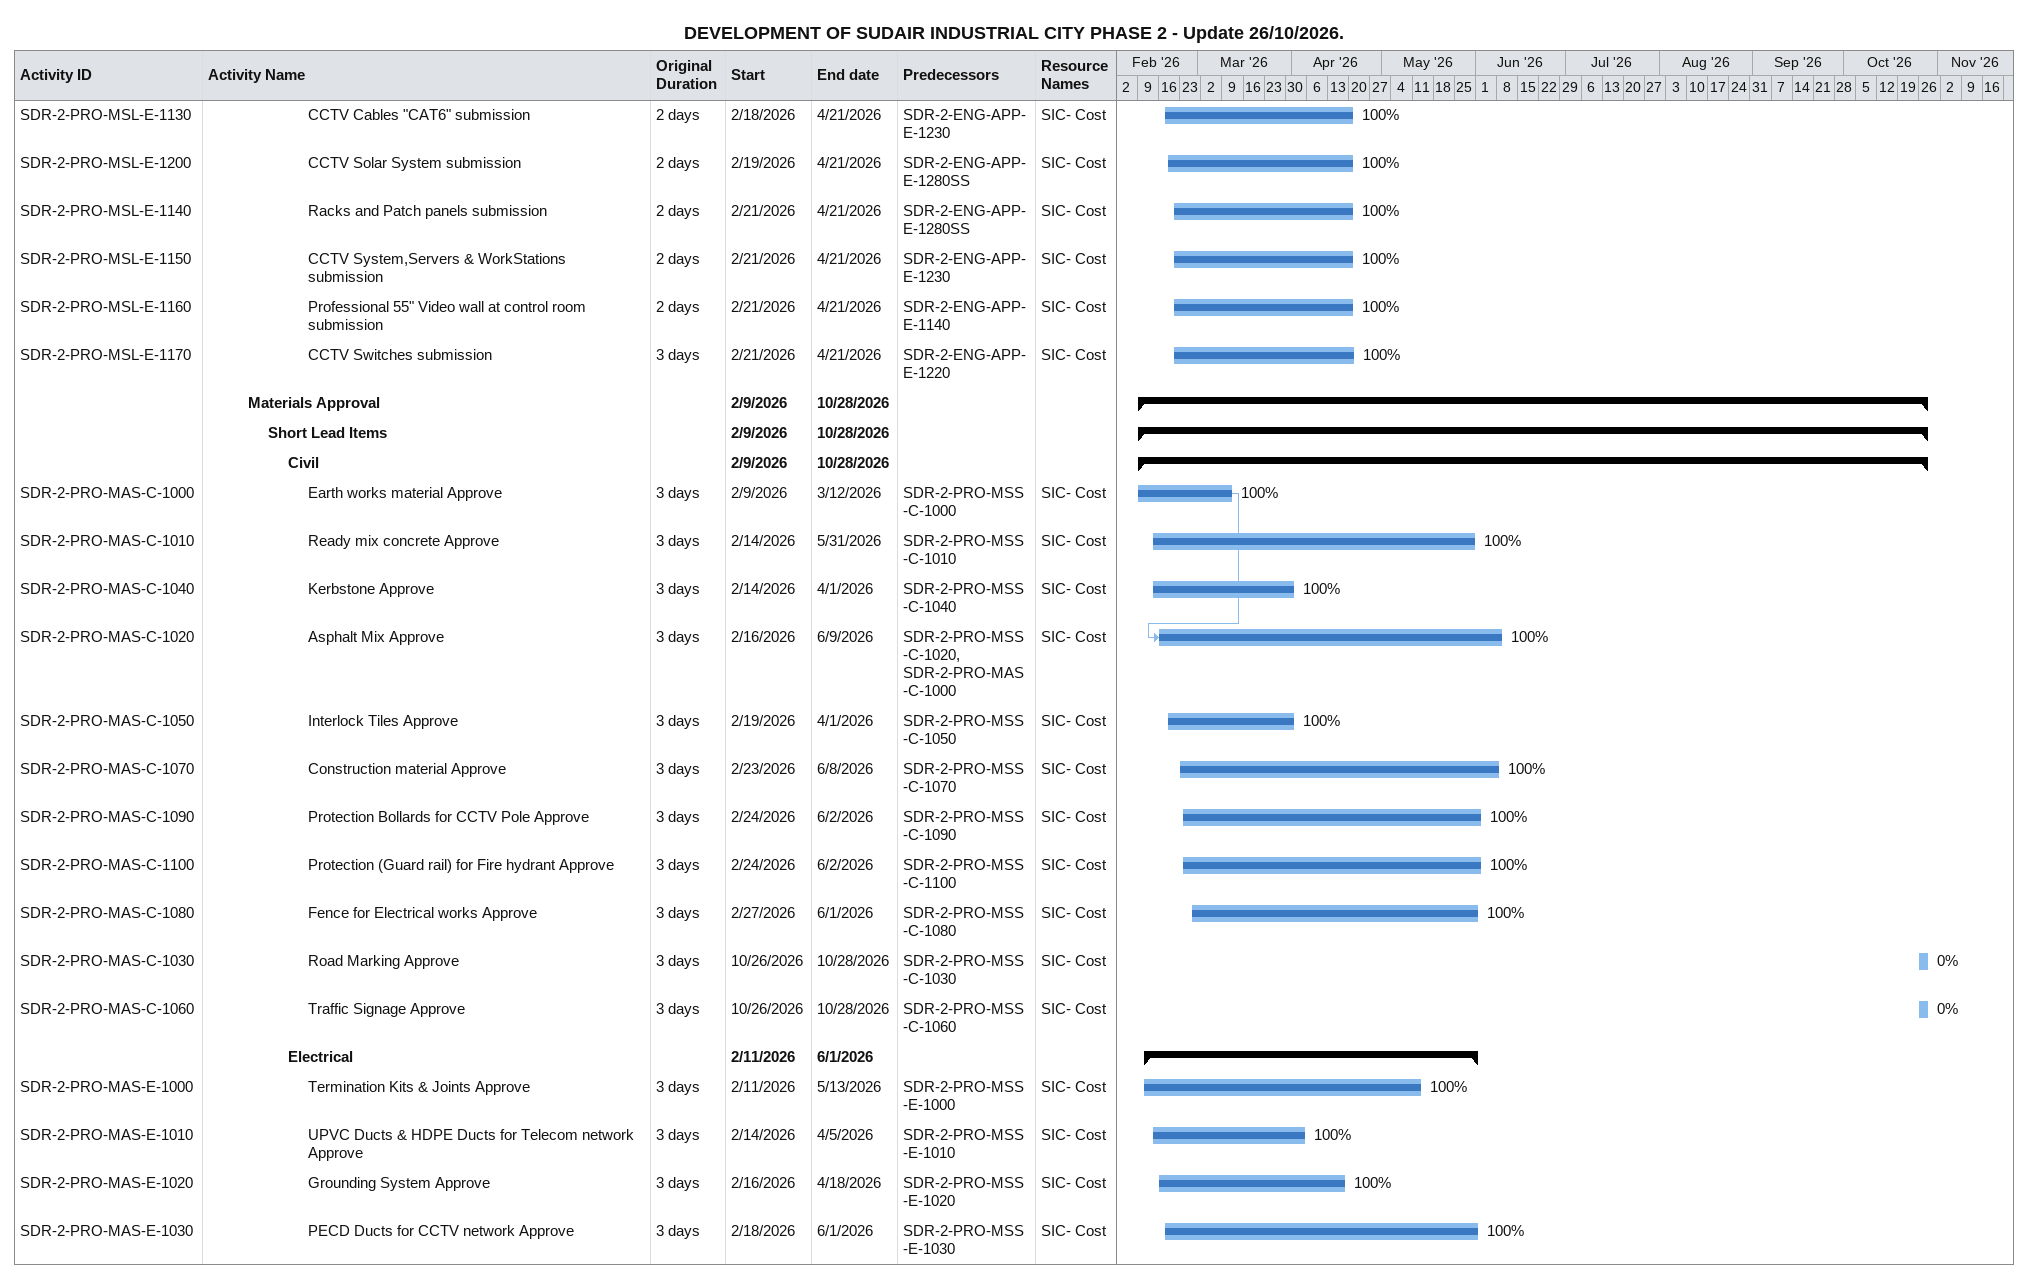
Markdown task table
DEVELOPMENT OF SUDAIR INDUSTRIAL CITY PHASE 2 - Update 26/10/2026.

| ID | Level | Task | Original duration | Start | Finish | Predecessors | Resources | % complete |
|---|---|---|---|---|---|---|---|---|
| SDR-2-PRO-MSL-E-1130 | 6 | CCTV Cables "CAT6" submission | 2d | 2026-02-18 | 2026-04-21 | SDR-2-ENG-APP-E-1230 | SIC- Cost | 100 |
| SDR-2-PRO-MSL-E-1200 | 6 | CCTV Solar System submission | 2d | 2026-02-19 | 2026-04-21 | SDR-2-ENG-APP-E-1280SS | SIC- Cost | 100 |
| SDR-2-PRO-MSL-E-1140 | 6 | Racks and Patch panels submission | 2d | 2026-02-21 | 2026-04-21 | SDR-2-ENG-APP-E-1280SS | SIC- Cost | 100 |
| SDR-2-PRO-MSL-E-1150 | 6 | CCTV System,Servers & WorkStations submission | 2d | 2026-02-21 | 2026-04-21 | SDR-2-ENG-APP-E-1230 | SIC- Cost | 100 |
| SDR-2-PRO-MSL-E-1160 | 6 | Professional 55" Video wall at control room submission | 2d | 2026-02-21 | 2026-04-21 | SDR-2-ENG-APP-E-1140 | SIC- Cost | 100 |
| SDR-2-PRO-MSL-E-1170 | 6 | CCTV Switches submission | 3d | 2026-02-21 | 2026-04-21 | SDR-2-ENG-APP-E-1220 | SIC- Cost | 100 |
|  | 3 | **Materials Approval** |  | 2026-02-09 | 2026-10-28 |  |  |  |
|  | 4 | **Short Lead Items** |  | 2026-02-09 | 2026-10-28 |  |  |  |
|  | 5 | **Civil** |  | 2026-02-09 | 2026-10-28 |  |  |  |
| SDR-2-PRO-MAS-C-1000 | 6 | Earth works material Approve | 3d | 2026-02-09 | 2026-03-12 | SDR-2-PRO-MSS-C-1000 | SIC- Cost | 100 |
| SDR-2-PRO-MAS-C-1010 | 6 | Ready mix concrete Approve | 3d | 2026-02-14 | 2026-05-31 | SDR-2-PRO-MSS-C-1010 | SIC- Cost | 100 |
| SDR-2-PRO-MAS-C-1040 | 6 | Kerbstone Approve | 3d | 2026-02-14 | 2026-04-01 | SDR-2-PRO-MSS-C-1040 | SIC- Cost | 100 |
| SDR-2-PRO-MAS-C-1020 | 6 | Asphalt Mix Approve | 3d | 2026-02-16 | 2026-06-09 | SDR-2-PRO-MSS-C-1020, SDR-2-PRO-MAS-C-1000 | SIC- Cost | 100 |
| SDR-2-PRO-MAS-C-1050 | 6 | Interlock Tiles Approve | 3d | 2026-02-19 | 2026-04-01 | SDR-2-PRO-MSS-C-1050 | SIC- Cost | 100 |
| SDR-2-PRO-MAS-C-1070 | 6 | Construction material Approve | 3d | 2026-02-23 | 2026-06-08 | SDR-2-PRO-MSS-C-1070 | SIC- Cost | 100 |
| SDR-2-PRO-MAS-C-1090 | 6 | Protection Bollards for CCTV Pole Approve | 3d | 2026-02-24 | 2026-06-02 | SDR-2-PRO-MSS-C-1090 | SIC- Cost | 100 |
| SDR-2-PRO-MAS-C-1100 | 6 | Protection (Guard rail) for Fire hydrant Approve | 3d | 2026-02-24 | 2026-06-02 | SDR-2-PRO-MSS-C-1100 | SIC- Cost | 100 |
| SDR-2-PRO-MAS-C-1080 | 6 | Fence for Electrical works Approve | 3d | 2026-02-27 | 2026-06-01 | SDR-2-PRO-MSS-C-1080 | SIC- Cost | 100 |
| SDR-2-PRO-MAS-C-1030 | 6 | Road Marking Approve | 3d | 2026-10-26 | 2026-10-28 | SDR-2-PRO-MSS-C-1030 | SIC- Cost | 0 |
| SDR-2-PRO-MAS-C-1060 | 6 | Traffic Signage Approve | 3d | 2026-10-26 | 2026-10-28 | SDR-2-PRO-MSS-C-1060 | SIC- Cost | 0 |
|  | 5 | **Electrical** |  | 2026-02-11 | 2026-06-01 |  |  |  |
| SDR-2-PRO-MAS-E-1000 | 6 | Termination Kits & Joints Approve | 3d | 2026-02-11 | 2026-05-13 | SDR-2-PRO-MSS-E-1000 | SIC- Cost | 100 |
| SDR-2-PRO-MAS-E-1010 | 6 | UPVC Ducts & HDPE Ducts for Telecom network Approve | 3d | 2026-02-14 | 2026-04-05 | SDR-2-PRO-MSS-E-1010 | SIC- Cost | 100 |
| SDR-2-PRO-MAS-E-1020 | 6 | Grounding System Approve | 3d | 2026-02-16 | 2026-04-18 | SDR-2-PRO-MSS-E-1020 | SIC- Cost | 100 |
| SDR-2-PRO-MAS-E-1030 | 6 | PECD Ducts for CCTV network Approve | 3d | 2026-02-18 | 2026-06-01 | SDR-2-PRO-MSS-E-1030 | SIC- Cost | 100 |
